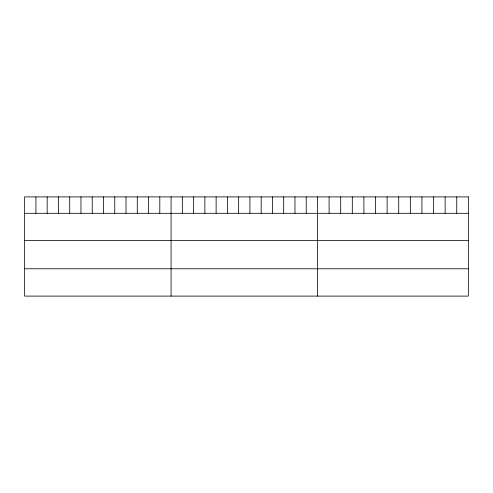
<?xml version="1.0" encoding="UTF-8"?>
<svg xmlns="http://www.w3.org/2000/svg" width="493" height="493" viewBox="0 0 493 493"><rect width="100%" height="100%" fill="white"/><g stroke="black" fill="none" stroke-linecap="round" stroke-linejoin="round"><path stroke-width="0.74" d="M24.65 213.303L468.35 213.303M24.65 240.627L468.35 240.627M24.65 268.777L468.35 268.777M456.746 196.898L456.746 213.303M445.142 196.898L445.142 213.303M433.538 196.898L433.538 213.303M421.934 196.898L421.934 213.303M410.33 196.898L410.33 213.303M398.726 196.898L398.726 213.303M387.116 196.898L387.116 213.303M375.512 196.898L375.512 213.303M363.908 196.898L363.908 213.303M352.304 196.898L352.304 213.303M340.7 196.898L340.7 213.303M329.096 196.898L329.096 213.303M317.492 196.898L317.492 296.102M306.227 196.898L306.227 213.303M294.968 196.898L294.968 213.303M283.703 196.898L283.703 213.303M272.438 196.898L272.438 213.303M261.179 196.898L261.179 213.303M249.914 196.898L249.914 213.303M238.649 196.898L238.649 213.303M227.384 196.898L227.384 213.303M216.125 196.898L216.125 213.303M204.86 196.898L204.86 213.303M193.595 196.898L193.595 213.303M182.336 196.898L182.336 213.303M171.071 196.898L171.071 296.102M159.806 196.898L159.806 213.303M148.547 196.898L148.547 213.303M137.282 196.898L137.282 213.303M126.017 196.898L126.017 213.303M114.758 196.898L114.758 213.303M103.493 196.898L103.493 213.303M92.228 196.898L92.228 213.303M80.963 196.898L80.963 213.303M69.704 196.898L69.704 213.303M58.439 196.898L58.439 213.303M47.174 196.898L47.174 213.303M35.915 196.898L35.915 213.303M468.35 196.898L24.65 196.898L24.65 296.102L468.35 296.102L468.35 196.898"/></g></svg>
